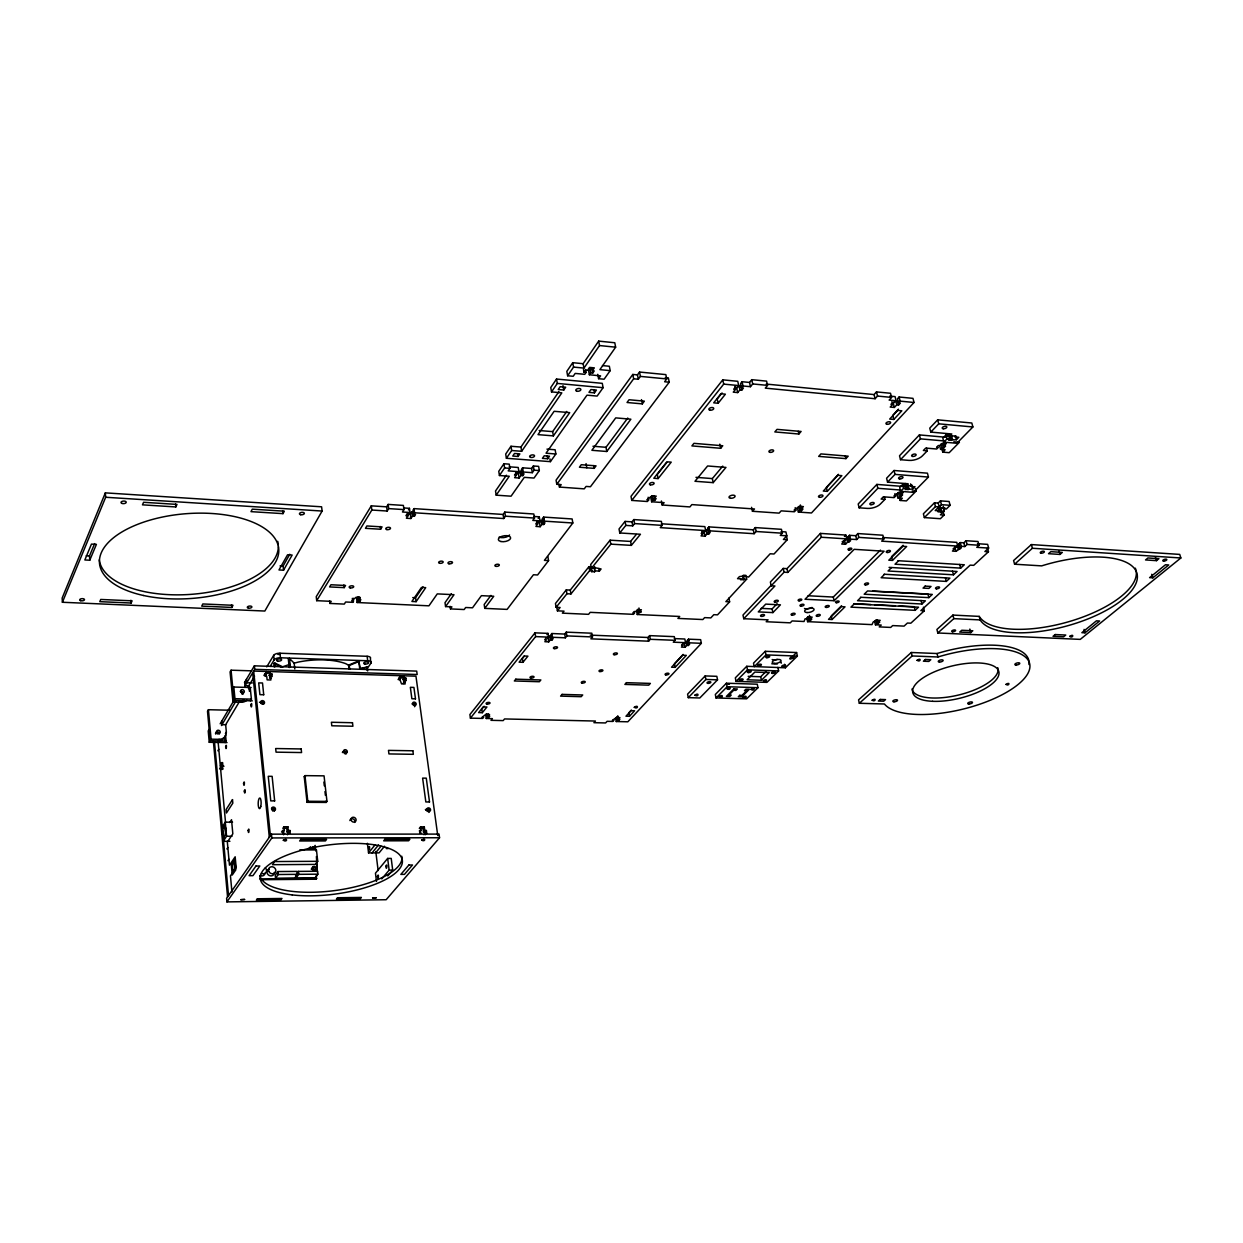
<?xml version="1.0" encoding="UTF-8"?>
<svg xmlns="http://www.w3.org/2000/svg" width="1243" height="1243" viewBox="0 0 1243 1243"><rect width="100%" height="100%" fill="white"/><g stroke="black" fill="none" stroke-linecap="round" stroke-linejoin="round"><path stroke-width="1.5" d="M225.729 832.857L223.569 838.823L222.606 828.304L224.33 825.632L225.822 834.69L226.319 830.355M105.344 492.865L62.15 598.085L62.399 602.265L264.837 611.043L322.108 511.044L321.595 506.802L105.344 492.865L105.671 497.262L62.399 602.265M89.76 560.22L96.41 544.372L91.454 544.108L84.85 559.971L89.76 560.22L89.48 555.963L94.639 543.595M131.105 603.026L132.115 600.835L100.761 599.452L99.782 601.659L131.105 603.026L130.888 600.26M175.822 506.942L177.003 504.409L143.582 502.296L142.463 504.844L175.822 506.942L175.574 504.036M231.835 607.423L233 605.294L202.842 603.958L201.723 606.118L231.835 607.423L231.571 604.719M283 513.639L284.336 511.184L252.282 509.164L250.993 511.65L283 513.639L282.674 510.811M283.544 570.195L292.152 555.046L287.553 554.798L278.976 569.962L283.544 570.195L283.078 566.078L289.774 554.269M229.52 710.219L208.42 709.706L207.503 711.307L210.16 740.735L226.195 741.014M251.676 670.847L231.058 670.195L230.079 671.904L232.985 702.046L241.189 702.264A8.452 7.303 27.4 0 0 246.751 700.197M209.135 729.377L208.218 730.946L209.244 742.289L227.034 742.599M232.845 688.731L233.824 687.037L251.133 687.519M209.244 742.289L211.092 739.165L208.42 709.706M220.166 723.814L232.814 702.388M232.985 702.046L234.958 698.706L233.824 687.037M244.483 682.609L254.364 665.828L416.7 671.111L417.166 674.514L254.722 669.34L244.824 686.074M221.456 725.555L236.061 700.881M225.496 724.995L239.06 702.202M247.761 687.55L254.551 676.161M221.674 721.266L222 724.653L225.651 724.731L226.35 732.08A8.188 7.163 26.5 0 1 219.079 739.321L218.147 740.875A8.173 7.163 26.5 0 0 225.309 735.545M241.189 702.264L242.183 700.586A8.452 7.303 27.4 0 0 244.281 700.384M249.221 689.181L250.216 687.503L251.381 699.125L250.371 700.803M225.403 733.65L226.35 732.08M266.748 666.87L273.678 655.325A5.127 2.222 -6.1 0 1 279.97 653.228L367.12 656.288A5.019 2.16 -7.2 0 1 370.367 658.681L370.942 663.14L367.773 667.786M217.867 750.772L218.784 749.234M266.608 673.799L264.961 673.737L263.936 675.462L265.567 675.508L266.359 671.469L253.696 671.065L270.399 835.747L269.311 837.3L252.686 672.789M266.359 671.469L265.567 675.508M270.197 666.45L274.159 659.878L273.678 655.325M400.852 677.963L399.298 677.917L398.102 679.579L399.656 679.626L400.852 677.963L400.557 675.695L270.026 671.577L269.234 675.617L270.865 675.679L271.906 673.955L270.275 673.908L269.234 675.617M403.773 507.952L409.46 508.325L410.035 512.489L402.452 512.007L403.975 509.599L403.385 505.419L388.127 504.409L386.62 506.833L371.284 505.839L316.235 596.671L316.701 600.68L331.213 601.348L329.908 603.445L344.311 604.098L345.632 602L352.826 602.327L353.385 598.271M271.906 673.955L272.186 676.518L270.539 676.472L269.498 678.181L271.129 678.243M316.701 600.68L371.843 510.034L371.284 505.839M223.989 766.232L220.353 766.185L221.503 762.581L221.642 764.057L222.575 762.534L222.885 765.952L222.093 768.951L220.664 769.588L225.527 822.431M371.843 510.034L387.194 511.028L388.686 508.605L388.127 504.409M344.218 587.628L345.554 585.484L330.933 584.754L329.597 586.929L344.218 587.628L343.891 584.956M380.607 529.238L382.083 526.892L366.903 525.96L365.458 528.322L380.607 529.238L380.249 526.473M408.434 509.941L409.46 508.325M407.518 513.079L407.906 515.845L406.383 518.238L410.92 518.517L412.443 516.14L411.853 511.992L413.81 512.116L414.401 516.265L412.443 516.14M409.025 514.089L410.035 512.489M410.92 518.517L410.33 514.369L411.853 511.992M533.9 516.451L539.291 516.808L539.99 520.864L532.781 520.413L534.49 518.067L533.806 513.996L504.767 512.085L503.104 514.447L413.997 508.62L412.971 510.22L413.562 514.384L415.535 514.509L414.401 516.265M357.114 602.529L358.015 601.13L357.518 597.153L356.617 598.551L357.114 602.529L428.944 605.823L437.272 593.89L454.021 594.698L445.569 606.584L451.924 606.864L450.448 608.915L464.183 609.536L465.659 607.501L472.511 607.811L481.414 595.661L493.766 596.252L484.77 608.371L507.097 609.396L533.449 574.748L537.582 574.981L548.567 560.609L547.883 556.646M358.015 601.13L359.88 601.208L360.858 599.67L358.994 599.577L360.346 597.479L356.042 597.277L351.847 600.851L353.711 600.928M413.562 514.384L414.587 512.784L413.997 508.62M232.55 822.182L225.278 822.167L221.969 827.279L223.258 841.309L229.908 841.293M229.691 822.524L231.524 819.727L232.829 833.82L227.345 842.101L229.473 865.175L235.16 856.784L236.17 867.521L230.452 875.833L231.928 891.93M223.258 841.309L226.583 836.244L225.278 822.167M226.894 848.922L227.842 847.493M227.966 860.684L228.93 859.27M558.884 391.654L520.941 447.06L510.966 446.268L505.699 454.037L506.398 458.279L550.416 461.65L555.87 453.99L555.139 449.764L546.951 449.127M555.87 453.99L546.034 453.213L586.991 395.15L597.137 396.082L603.104 387.692L602.28 383.341L556.522 379.037L550.758 387.536L551.535 391.902L561.836 392.85L521.656 451.302L511.681 450.51L506.398 458.279M551.535 391.902L557.315 383.419L556.522 379.037M509.288 466.809L518.222 467.477L518.921 471.687L508.185 470.879L509.925 468.362L509.242 464.152L503.928 463.748L498.754 471.33L499.437 475.525L509.257 476.24L496.19 495.165L511.075 496.19L524.297 477.343L534.024 478.058L539.338 470.553L538.623 466.374L533.371 465.97L531.6 468.487L532.315 472.682L523.303 472.014L522.122 473.676L524.08 473.832L522.806 475.665L520.848 475.51L519.108 478.011L514.602 477.685L516.327 475.183L515.876 472.387M602.482 365.582L609.35 366.265L610.189 370.647L599.887 369.637L615.642 347.185L614.788 342.757L598.691 341.11L583.138 363.702L572.743 362.676L566.824 371.362L567.631 375.759L573.209 376.287L575.183 373.413L584.754 374.329L586.074 372.418L585.531 369.482M416.11 601.659L425.727 587.644L421.47 587.426L411.899 601.472L416.11 601.659L415.55 597.728L423.024 586.789M499.437 475.525L504.611 467.958L503.928 463.748M567.631 375.759L573.551 367.089L572.743 362.676M518.098 456.461L519.869 453.881L514.509 453.462L512.753 456.057L518.098 456.461L517.632 453.648M563.763 390.038L565.705 387.21L560.142 386.697L558.216 389.525L563.763 390.038L562.97 385.672M506.398 475.214L495.522 491.016L496.19 495.165M573.551 367.089L583.961 368.099L599.53 345.554L598.691 341.11M586.074 372.418L584.008 372.216L585.469 370.103L587.551 370.29L589.555 367.4L594.34 367.866L592.321 370.756L594.232 370.942L592.756 373.055L590.689 372.853L589.353 374.764L600.602 375.852L598.582 378.695L604.098 379.224L610.189 370.647M304.224 776.704L304.97 775.632L324.05 775.85L326.971 801.393L326.21 802.434L307.052 802.325L304.224 776.704L305.498 776.72M591.932 368.674L589.866 368.472L588.545 370.383L589.353 374.764M518.921 471.687L514.524 475.044L516.327 475.183M519.108 478.011L518.409 473.832L520.149 471.33L522.091 471.47L522.806 475.665M531.6 468.487L522.588 467.819L521.423 469.481L522.122 473.676M553.384 435.889L569.714 412.645L554.129 411.293L538.001 434.63L553.384 435.889L552.638 431.632L566.761 411.449M271.471 834.162L226.599 898.301L226.925 901.89L386.153 899.73L439.54 837.751L439.043 834.1L271.471 834.162L271.86 837.937L226.925 901.89M532.315 472.682L534.086 470.165L533.371 465.97M283.963 826.75L282.86 828.304L286.76 828.304L287.863 826.75L283.963 826.75L284.352 830.495L283.249 832.033L281.571 832.033L282.658 830.495L284.352 830.495M414.587 512.784L503.772 518.533L505.435 516.187L504.767 512.085M451.333 593.734L445.01 602.669L445.569 606.584M547.712 458.76L549.515 456.197L544.232 455.793L542.414 458.356L547.712 458.76L547.215 455.948M594.434 392.866L596.422 390.053L590.938 389.556L588.964 392.353L594.434 392.866L593.89 389.96M283.544 834.783L284.631 833.245L282.938 833.245L282.658 830.495M307.052 802.325L307.798 801.269L304.97 775.632M288.252 830.495L289.945 830.495L288.842 832.033L287.149 832.033L288.252 830.495L287.863 826.75M345.927 751.316L345.166 752.388L346.781 752.419M399.36 677.357L400.557 675.695M287.444 834.783L288.547 833.245L290.24 833.245L289.945 830.495M437.754 835.591L415.954 676.176L404.022 675.804L402.825 677.466L403.136 679.735L404.69 679.781L405.886 678.119L404.332 678.072L403.136 679.735M403.354 683.495L405.606 680.372M669.231 382.191L664.617 381.756L666.73 378.929L665.844 374.609L639.539 372.045L637.457 374.889L632.796 374.438L556.072 480.155L556.802 484.304L561.214 484.63L559.428 487.07L584.257 488.856L586.09 486.417L590.441 486.743L669.231 382.191L668.346 377.872L665.269 377.577M556.802 484.304L633.65 378.789L632.796 374.438M277.95 871.545L275.231 875.258L275.526 878.211L294.746 878.04L297.528 874.342L297.217 871.405L277.95 871.545L278.246 874.513L275.526 878.211M633.65 378.789L638.327 379.239L640.394 376.396L639.539 372.045M538.157 518.362L539.291 516.808M536.976 522.293L535.733 524.002L537.597 524.111L537.131 521.407M537.597 524.111L535.904 526.426L540.192 526.706L541.901 524.391L541.202 520.335L543.067 520.46L543.766 524.515L541.901 524.391M538.841 522.417L539.99 520.864M540.192 526.706L539.509 522.65L541.202 520.335M543.766 524.515L545.009 522.821L543.144 522.697L542.461 518.642L543.595 517.088L572.122 518.952L572.837 522.992L544.403 560.36L548.567 560.609M543.144 522.697L544.294 521.143L543.595 517.088M490.923 595.397L484.18 604.502L484.77 608.371M414.727 703.911L413.919 704.999L413.717 703.522M606.786 451.489L630.885 419.202L615.72 417.881L591.87 450.292L606.786 451.489L605.994 447.294L627.762 418.036M308.326 848.425L313.516 848.534L314.65 847.944L314.479 846.328M594.201 468.362L596.065 465.845L581.273 464.711L579.424 467.228L594.201 468.362L593.688 465.581M642.32 403.882L644.371 401.147L629.051 399.749L627.031 402.499L642.32 403.882L641.466 399.609M309.585 849L313.516 848.534M313.174 849L314.65 847.944M296.58 873.86L298.429 871.39L317.54 871.25L317.866 874.171L315.023 877.853L295.958 878.024L295.648 875.088M295.958 878.024L298.74 874.342L298.429 871.39M317.726 861.306L315.349 864.413L272.45 864.693L274.719 861.554L317.726 861.306L316.452 849.901L299.672 849.963M317.431 872.182L316.39 856.536M316.499 874.917L316.281 879.205L261.17 879.718M631.77 500.416L723.706 384.118L738.699 385.563L737.752 381.306L722.773 379.845L630.993 496.361L631.77 500.416L647.417 501.519L648.675 499.935L648.147 497.247M666.823 462.505L657.298 474.5L658.106 478.586L653.834 478.26L666.901 461.806L671.22 462.147L658.106 478.586M722.059 392.943L717.242 399.003L718.159 403.245L713.7 402.841L720.924 393.751L725.399 394.171L718.159 403.245M594.589 571.796L594.636 566.979L594.589 571.796L591.621 571.64L591.668 566.808L588.964 566.653L570.273 590.083L566.28 589.881L555.466 603.476L556.118 607.314L560.096 607.501L557.408 610.841L564.011 611.152L562.395 613.141L588.561 614.337L590.207 612.348L633.448 614.337L634.567 613.032L632.905 612.954L634.148 611.509L635.826 611.587L637.706 609.443L638.405 613.203L637.271 614.508L679.672 616.466L677.932 618.408L702.854 619.542L704.626 617.616L710.825 617.895L713.808 614.679L717.522 614.85L729.625 601.814L728.849 598.069M550.292 639.959L551.97 640.036L551.333 636.276L549.67 636.214L550.292 639.959L548.738 641.87L544.885 641.714L546.423 639.803L544.745 639.741L545.879 638.343L548.598 637.131L547.961 633.371L535.003 632.842L469.885 714.554L470.413 718.143L482.704 718.423L483.62 717.304L482.02 717.273L485.858 714.383L489.54 714.476L488.173 716.154L489.773 716.186L486.262 718.501L492.383 718.64L491.016 720.318L503.182 720.598L504.565 718.936L595.413 721.049L593.936 722.68L605.59 722.944L607.097 721.313L612.908 721.453L613.902 720.365L612.395 720.334L616.404 717.522L619.9 717.615L618.393 719.246L617.755 715.766M556.118 607.314L566.948 593.734L566.28 589.881M636.261 534.474L630.605 541.435L610.095 540.177L590.674 564.524L591.373 568.439L594.822 567.663L601.099 568.968L599.375 571.096L595.335 570.879M661.385 523.785L704.859 526.628L705.682 530.575L660.282 527.638L662.146 525.369L661.369 521.392L633.821 519.574L631.988 521.858L625.058 521.407L619.03 528.974L619.775 532.967L640.425 534.257L631.351 545.382L610.826 544.139L591.373 568.439M470.413 718.143L535.624 636.602L535.003 632.842M566.948 593.734L570.957 593.936L589.664 570.568L588.964 566.653M619.775 532.967L625.819 525.401L625.058 521.407M734.831 386.573L735.452 389.416L733.246 392.166L737.705 392.586L739.927 389.851L738.979 385.594L740.906 385.781L741.853 390.022L739.927 389.851M738.979 385.594L736.773 388.344L737.705 392.586M766.247 384.071L874.078 394.575L876.47 391.902L890.501 393.27L891.573 397.418L877.527 396.051L875.119 398.723L765.284 388.127L767.537 385.377L766.574 381.135L751.751 379.674L749.513 382.44L742.071 381.725L740.595 383.559L741.543 387.832L743.485 388.018L741.853 390.022M653.927 496.314L652.093 496.19L650.85 497.744L651.643 501.784L664.104 502.654L662.193 505L689.912 506.926L691.854 504.596L754.47 508.977L752.45 511.277L751.58 507.315M484.086 706.242L481.802 709.085L482.331 712.69L478.633 712.596L483.201 706.91L486.914 707.003L482.331 712.69M524.344 656.133L522.355 658.604L522.946 662.317L519.123 662.177L524.08 655.993L527.918 656.133L522.946 662.317M741.543 387.832L743.019 385.983L742.071 381.725M384.522 846.234L379.084 852.884L368.549 852.931L374.998 844.929M651.643 501.784L652.886 500.23L652.093 496.19M625.819 525.401L632.749 525.851L634.583 523.583L633.821 519.574M652.886 500.23L654.719 500.37L656.118 498.629L654.284 498.505L656.195 496.128L651.969 495.833L646.842 499.81L648.675 499.935M546.936 634.66L547.961 633.371M372.061 852.916L378.54 844.914M743.019 385.983L750.461 386.697L752.699 383.947L751.751 379.674M549.67 636.214L548.116 638.125L548.738 641.87M590.239 635.111L647.945 637.488L649.607 635.624L674.296 636.649L675.011 640.316L650.307 639.306L648.628 641.186L590.891 638.84L592.507 636.944L591.839 633.215L566.28 632.143L564.71 634.07L551.845 633.526L550.804 634.816L551.426 638.56L553.104 638.638L551.97 640.036M375.588 852.9L380.995 846.234M551.426 638.56L552.467 637.286L551.845 633.526M720.676 448.288L722.758 445.755L693.936 443.347L691.885 445.911L720.676 448.288L719.79 444.155M552.467 637.286L565.347 637.814L566.917 635.903L566.28 632.143M387.769 875.942L392.695 870.1L391.219 858.416L387.661 858.431L375.464 873.176L376.474 881.442M428.214 810.498L429.053 809.488L425.386 809.473M420.6 826.859L419.342 828.366L423.024 828.382L424.298 826.859L420.6 826.859L421.082 830.51L419.823 832.002M713.202 482.641L725.959 467.415L707.609 465.97L694.992 481.274L713.202 482.641L712.348 478.586L722.773 466.109M381.772 878.894L389.137 870.131L387.661 858.431M424.78 830.51L426.38 830.51L423.521 832.002L424.78 830.51L424.298 826.859M423.879 834.675L426.737 833.183L426.38 830.51M702.45 531.072L702.994 533.682L701.083 535.904L705.092 536.168L707.003 533.946L706.195 530.015L707.935 530.124L709.333 528.493L707.609 528.384L708.743 534.055L707.003 533.946M705.092 536.168L704.284 532.237L706.195 530.015M707.609 528.384L708.883 526.892L753.305 529.813L755.293 527.591L781.443 529.316L782.313 533.2L780.293 535.391L786.788 535.811L785.918 531.942L781.055 531.631M638.405 613.203L641.326 611.836L639.663 611.758L641.372 609.785L637.519 609.598M708.883 526.892L709.706 530.839L708.417 532.315L710.157 532.424L708.743 534.055M798.876 434.025L801.098 431.461L777.03 429.363L774.84 431.927L798.876 434.025L798.239 431.274M709.706 530.839L754.159 533.713L756.148 531.507L782.313 533.2M891.573 397.418L889.149 400.075L897.524 400.883L898.58 405L896.778 404.83L894.37 407.455L890.206 407.067L892.614 404.426L891.899 401.675M675.011 640.316L673.302 642.18L685.546 642.678L684.831 639.011L674.343 638.591M798.363 512.054L799.746 510.547L801.455 510.671L800.554 506.74L798.845 506.616L797.462 508.138L798.363 512.054L811.493 512.971L914.04 402.483L912.968 398.35L899.093 396.999L897.493 398.77L898.549 402.903L900.367 403.074L898.58 405M795.194 507.641L795.784 510.267L794.401 511.774L781.163 510.857L779.112 513.126L752.45 511.277M845.939 458.62L848.192 456.181L820.908 453.913L818.686 456.383L845.939 458.62L845.287 455.948M800.368 504.953L801.269 508.884L803.366 506.6L799.404 506.321L794.075 510.143L795.784 510.267M898.549 402.903L900.165 401.132L914.04 402.483M801.455 510.671L802.994 508.993L801.269 508.884M838.45 474.298L826.362 487.411L827.294 491.373L823.317 491.063L837.813 475.339L841.822 475.665L827.294 491.373M898.471 409.165L892.769 415.348L893.826 419.45L889.693 419.062L897.664 410.423L901.812 410.811L893.826 419.45M687.659 641.823L686.089 641.761L684.38 643.61L685.095 647.246L681.444 647.106L683.153 645.257L681.568 645.195L682.811 643.843L685.546 642.678M685.095 647.246L686.804 645.412L688.389 645.474L687.332 640.409L688.482 639.166L700.632 639.663L701.363 643.315L627.839 721.795L616.264 721.53L615.642 718.05M786.431 535.826L787.301 539.695L774.016 554.005L770.163 553.772L748.566 577.109L744.06 575.929L739.43 576.612L737.55 578.663L741.356 578.865L740.533 579.751L746.67 579.16L745.862 575.369L743.33 575.229L744.137 579.02M746.67 579.16L725.881 601.628L729.625 601.814M786.788 535.811L783.432 539.446L787.301 539.695M616.264 721.53L619.9 719.277L618.393 719.246M701.363 643.315L689.197 642.817L688.063 644.06L689.647 644.123L688.389 645.474M631.382 710.048L628.818 712.798L629.455 716.279L625.975 716.201L631.087 710.701L634.583 710.794L629.455 716.279M683.137 654.408L674.452 663.746L675.151 667.336L671.562 667.211L682.702 655.232L686.322 655.372L675.151 667.336M771.188 585.795L784.069 572.215L787.829 572.417L821.312 537.24L846.716 538.887L842.164 541.793L843.795 541.901L841.729 544.03L845.504 544.279L847.586 542.134L845.815 535.065L820.427 533.402L786.99 568.641L783.23 568.424L770.365 582.035L771.188 585.795L774.917 585.981L743.765 618.719L742.988 615.036L771.499 584.971M945.364 437.225L919.385 434.91L899.512 455.777L900.507 459.692L908.928 460.392A10.037 4.677 -14.9 0 0 922.29 455.963L927.294 450.805L926.61 448.195M948.58 435.174L947.554 436.231L955.929 435.873L954.888 436.93L958.788 437.287L956.395 439.727L948.611 440.177L949.636 439.121L948.58 435.174L945.985 434.941L942.831 438.189L943.872 442.135L956.846 443.285L972.896 426.971L971.808 423.008L937.673 419.839L929.748 428.136L930.805 432.098L951.796 433.993L949.419 436.448L948.704 433.807M905.479 486.634L876.874 484.413L858.198 503.974L859.131 507.812L867.365 508.403A9.711 4.397 -14 0 0 880.246 504.176L884.954 499.344L884.317 496.78M900.507 459.692L920.426 438.857L944.556 440.985M910.575 483.884L911.228 486.464L915.05 486.759L912.797 489.043L905.215 489.524L906.178 488.53L905.199 484.661L902.651 484.459L899.683 487.505L900.662 491.373L913.372 492.337L928.443 477.063L927.433 473.179L894.028 470.491L886.585 478.244L887.549 482.144L908.12 483.745L905.867 486.044L905.215 483.465M930.805 432.098L938.745 423.816L972.896 426.971M859.131 507.812L877.838 488.297L900.74 490.037M887.549 482.144L895.007 474.391L928.443 477.063M705.169 675.928L687.597 694.138L688.28 697.649L699.809 697.976L717.537 679.843L716.823 676.316L705.169 675.928L705.884 679.47L688.28 697.649M761.151 608.371L772.105 608.915L777.108 603.741M844.417 536.494L845.815 535.065M772.913 612.597L780.418 604.844L765.735 604.114L758.292 611.898L772.913 612.597L772.105 608.915M847.586 542.134L850.632 540.658L848.985 540.565L848.068 536.743L849.466 535.298L855.759 535.717L857.856 533.558L882.887 535.22L883.82 539.027L881.691 541.156L957.731 546.097L956.753 542.352L882.654 537.489M845.504 544.279L844.587 540.456L849.715 536.852L848.068 536.743M943.872 442.135L947.042 438.888L949.636 439.121M848.985 540.565L850.383 539.136L856.676 539.54L858.789 537.38L883.82 539.027M905.199 484.661L904.236 485.656L907.033 485.873L908.011 489.742M897.897 497.899L901.004 496.532L900.041 492.694L898.394 492.57L896.933 494.061L897.897 497.899L902.309 498.225L900.118 500.463L899.466 497.915M939.553 445.445L940.594 449.344L942.147 447.76L943.825 447.9L945.55 446.144L943.872 445.988L943.173 443.378M943.872 445.988L946.218 443.596L942.334 443.254L939.988 445.662L938.31 445.507L936.6 447.278L938.279 447.418L936.725 449.018L925.709 448.07L923.394 450.463L927.294 450.805M894.929 493.564L895.566 496.128L894.105 497.62L883.322 496.812L881.147 499.064L884.954 499.344M900.662 491.373L903.63 488.328L906.178 488.53M900.336 492.197L900.973 494.761L903.195 492.508L899.388 492.212L893.919 496.004L895.566 496.128M942.07 449.531L942.769 452.126L945.1 449.748L940.594 449.344M901.004 496.532L902.62 494.885L900.973 494.761M911.228 486.464L912.207 485.469L905.867 486.044M915.345 488.654L915.998 491.218L906.396 500.929L900.118 500.463M726.44 683.215L715.315 694.48L716.015 697.96L746.639 698.846L757.997 687.69L757.267 684.209L726.44 683.215L727.155 686.726L716.015 697.96M797.385 656.086L766.03 654.875L754.252 666.683L753.507 663.14L765.268 651.301L796.592 652.528L797.385 656.086L785.374 667.802L746.763 666.295L735.312 677.855L736.042 681.382L766.931 682.376L778.631 670.925L777.869 667.413M736.042 681.382L747.509 669.837L778.631 670.925M807.593 621.655L810.405 620.475L809.581 616.839L808.043 616.761L806.785 618.02L807.593 621.655L871.996 624.623L873.239 621.966L876.703 620.164L880.184 620.335L878.211 622.199L879.702 622.261L875.445 624.794L874.59 621.205M809.426 615.378L810.25 619.014L812.145 617.118L808.571 616.948L806.676 618.843L805.122 618.781L804.035 621.5L792.102 620.941L790.237 622.836L766.216 621.733L768.065 619.837L743.765 618.719M808.09 595.754L833.276 597.06L880.448 550.121M810.405 620.475L811.788 619.092L810.25 619.014M834.131 600.726L884.068 551.208L854.205 549.328L805.044 599.25L834.131 600.726L833.276 597.06M943.219 506.274L943.888 508.807L946.358 508.993L950.118 505.311L949.108 501.504L940.438 500.867L938.201 503.073L934.472 502.809L923.378 513.794L924.357 517.585L940.361 518.719L944.074 515.099L943.08 511.308M748.177 676.332L760.7 676.751L765.89 671.624M924.357 517.585L935.466 506.616L939.195 506.895L941.448 504.674L950.118 505.311M761.431 680.263L769.231 672.572L754.858 672.075L747.121 679.781L761.431 680.263L760.7 676.751M841.573 605.729L831.241 615.891L832.064 619.511L828.537 619.34L841.464 606.662L845.022 606.833L832.064 619.511M903.117 545.289L891.526 556.662L892.458 560.407L888.807 560.189L902.962 546.283L906.644 546.532L892.458 560.407M938.263 508.278L938.931 510.811L937.952 511.759L940.671 511.961L944.121 511.184L943.126 507.393M789.942 659.054L796.592 652.528M943.888 508.807L944.866 507.859L937.455 508.34L935.218 510.547L938.931 510.811M944.121 511.184L940.392 514.835L944.074 515.099M860.871 597.463L857.546 600.711L921.949 604.005L925.382 600.835L860.467 597.246M884.596 574.359L881.147 577.715L946.343 581.413L949.901 578.119L884.084 574.219M891.526 567.6L888.046 570.988L953.474 574.81L957.063 571.469L889.056 567.383M898.534 560.779L895.022 564.198L960.668 568.129L964.304 564.773L897.959 560.702M956.038 551.317L961.305 547.806L959.736 547.697L958.757 543.968L960.311 544.077L955.059 547.588L956.038 551.317L952.449 551.084L954.64 549.002L953.086 548.909L954.702 547.386L957.731 546.097M958.757 543.968L960.233 542.585L963.822 542.818L966.044 540.721L977.992 541.513L979.002 545.242L976.765 547.324L988.651 548.085L987.641 544.372L977.464 543.704M959.736 547.697L961.212 546.314L964.817 546.547L967.038 544.465L979.002 545.242M915.143 610.329L918.53 607.174L854.236 603.927L850.942 607.128L915.143 610.329L914.242 606.724L899.14 605.962M928.832 597.634L932.297 594.418L867.552 590.953L864.196 594.216L928.832 597.634L927.915 594.014L872.819 591.062M988.651 548.085L984.907 551.535L988.465 551.768L987.455 548.054M923.425 607.19L924.326 610.779L910.824 623.194L907.406 623.038L904.081 626.115L892.676 625.586L890.703 627.42L879.236 626.907L881.209 625.058L875.445 624.794M988.465 551.768L973.704 565.347L970.177 565.13L920.877 610.608L924.326 610.779M1028.94 664.523A75.839 28.527 -13.7 0 0 937.082 653.523L911.29 652.497L858.556 699.887L859.333 703.274L884.441 703.989A75.901 28.449 -13.7 0 0 974.838 705.822A75.901 28.449 -13.7 0 0 1027.635 659.427A75.901 28.449 -13.7 0 0 937.952 656.988L912.144 655.962L859.333 703.274M1135.294 568.144A81.976 32.458 -15.2 0 1 1072.134 620.692A81.976 32.458 -15.2 0 1 979.22 616.388L952.915 615.083L936.927 629.455L937.812 632.982L1080.26 639.384L1180.85 557.983L1179.731 554.409L1031.379 544.574L1013.589 560.562L1014.599 564.213L1041.665 565.876A82.038 32.365 -15.2 0 1 1135.636 570.273A82.038 32.365 -15.2 0 1 1075.009 623.551A82.038 32.365 -15.2 0 1 980.152 619.915L953.832 618.641L937.812 632.982M1014.599 564.213L1032.405 548.256L1180.85 557.983M970.752 632.578L972.803 630.776L961.771 630.263L959.72 632.066L970.752 632.578L969.835 629.067M1060.015 554.44L1062.33 552.405L1050.832 551.659L1048.533 553.694L1060.015 554.44L1058.974 550.773M1156.503 560.655L1158.911 558.682L1147.926 557.967L1145.533 559.94L1156.503 560.655L1155.4 557.066M1085.015 632.827L1099.604 621.003L1096.435 620.847L1081.876 632.687L1085.015 632.827L1084.036 629.393M1152.836 577.84L1168.715 564.959L1165.468 564.757L1149.604 577.638L1152.836 577.84L1151.764 574.297M274.299 667.009L273.926 663.498L274.952 663.078L282.581 666.807L289.774 664.321M289.246 667.569L288.283 658.759L289.479 658.448L294.171 663.172L298.553 662.022A48.632 20.525 -6.6 0 1 345.585 663.607L348.537 665.114L358.761 660.95L360.423 668.967L367.198 667.103L367.679 670.909M359.476 661.307L349.252 665.471L349.718 669.293M360.097 668.377L367.198 667.103M728.072 684.271L729.455 684.225M278.246 874.513L297.528 874.342M298.74 874.342L317.866 874.171M259.834 878.941L316.887 878.428M389.137 870.131L392.695 870.1M309.818 847.555L310.626 846.747M386.231 848.565L388.236 848.565M271.86 837.937L439.54 837.751M421.082 830.51L419.481 830.51L419.839 833.183L421.439 833.183M226.583 836.244L232.037 836.244M222.606 828.304L226.195 828.304M307.798 801.269L326.971 801.393M344.327 753.569L345.942 753.6M211.092 739.165L219.079 739.321M259.476 702.248L263.298 702.357M234.958 698.706L251.49 699.141M252.313 700.85L233.964 700.384L231.058 670.195M405.016 682.283L403.462 682.236L404.659 680.574L406.212 680.62L405.886 678.119M252.298 682.951L246.767 682.78L246.425 679.299M727.155 686.726L757.997 687.69M705.884 679.47L717.537 679.843M274.159 659.878A5.127 2.206 -6.2 0 1 280.452 657.78L367.695 660.763A5.019 2.144 -7.2 0 1 370.942 663.14M771.794 663.809L777.295 664.011M535.624 636.602L548.598 637.131M687.332 640.409L688.917 640.471M566.917 635.903L592.507 636.944M412.754 597.588L415.55 597.728M853.863 603.678L870.846 604.533M874.621 604.719L895.364 605.776M86.202 555.776L89.48 555.963M280.048 565.922L283.078 566.078M590.922 567.74L593.89 567.896M589.664 570.568L592.367 570.708M702.994 533.682L701.254 533.573L702.652 531.942L704.393 532.051M407.906 515.845L405.933 515.721L407.051 513.965L410.33 514.369M105.671 497.262L322.108 511.044M634.583 523.583L662.146 525.369M388.686 508.605L403.975 509.599M505.435 516.187L534.49 518.067M542.461 518.642L544.325 518.766M544.294 521.143L572.837 522.992M701.611 532.066L704.284 532.237M536.65 522.464L539.509 522.65M515.41 473.614L518.409 473.832M504.611 467.958L509.925 468.362M534.086 470.165L539.338 470.553M912.191 490.923L915.998 491.218M695.971 477.343L712.348 478.586M592.958 446.237L605.994 447.294M539.198 430.513L552.638 431.632M942.769 452.126L949.186 452.685L959.394 442.306L953.832 441.809M557.315 383.419L603.104 387.692M735.452 389.416L733.665 389.245L735.281 387.226L737.223 387.412M892.614 404.426L890.936 404.27L896.125 400.743L895.069 396.61L889.833 396.097M752.699 383.947L767.537 385.377M640.394 376.396L666.73 378.929M599.53 345.554L615.642 347.185M273.926 663.498L281.571 667.227M1031.379 544.574L1032.405 548.256M955.696 437.101L956.395 439.727M952.511 439.369L951.454 435.438L950.413 436.495L951.47 440.426M945.985 434.941L947.042 438.888M937.673 419.839L938.745 423.816M943.825 447.9L942.784 443.984L941.122 443.844L942.147 447.76M966.044 540.721L967.038 544.465M963.822 542.818L964.817 546.547M960.233 542.585L961.212 546.314M979.22 616.388L980.152 619.915M958.695 545.599L959.674 549.328M957.265 545.506L958.244 549.235M959.705 564.446L960.668 568.129M940.438 500.867L941.448 504.674M940.656 507.206L941.65 511.013M938.201 503.073L939.195 506.895M939.692 508.154L940.671 511.961M919.385 434.91L920.426 438.857M952.511 571.143L953.474 574.81M934.472 502.809L935.466 506.616M899.093 396.999L900.165 401.132M945.395 577.746L946.343 581.413M952.915 615.083L953.832 618.641M896.778 404.83L895.721 400.697L893.313 403.338L894.37 407.455M911.818 485.174L912.797 489.043M907.996 484.879L908.99 488.748M902.651 484.459L903.63 488.328M876.47 391.902L877.527 396.051M894.028 470.491L895.007 474.391M874.078 394.575L875.119 398.723M898.394 492.57L899.357 496.408M937.082 653.523L937.952 656.988M921.047 600.4L921.949 604.005M876.874 484.413L877.838 488.297M911.29 652.497L912.144 655.962M857.856 533.558L858.789 537.38M878.257 623.629L877.403 620.039L875.895 619.962L876.766 623.551M855.759 535.717L856.676 539.54M849.466 535.298L850.383 539.136M848.177 538.421L849.093 542.243M820.427 533.402L821.312 537.24M798.845 506.616L799.746 510.547M808.043 616.761L808.851 620.397M749.513 382.44L750.461 386.697M786.99 568.641L787.829 572.417M783.23 568.424L784.069 572.215M755.293 527.591L756.148 531.507M722.773 379.845L723.706 384.118M784.613 664.275L785.374 667.802M753.305 529.813L754.159 533.713M765.268 651.301L766.03 654.875M742.522 576.115L743.314 579.906M746.763 666.295L747.509 669.837M637.457 374.889L638.327 379.239M661.4 500.976L662.193 505M688.482 639.166L689.197 642.817M686.089 641.761L686.804 645.412M653.756 495.802L654.719 500.37M631.988 521.858L632.749 525.851M649.607 635.624L650.307 639.306M630.605 541.435L631.351 545.382M647.945 637.488L648.628 641.186M597.759 374.329L598.582 378.695M638.949 607.998L639.663 611.758M591.777 367.835L592.756 373.055M636.571 610.748L637.271 614.508M589.866 368.472L590.689 372.853M583.138 363.702L583.961 368.099M583.464 369.28L584.008 372.216M610.095 540.177L610.826 544.139M586.059 463.623L586.82 467.788M598.908 568.502L599.375 571.096M618.781 720.474L618.159 716.993L616.652 716.962L617.274 720.443M591.155 569.03L591.621 571.64M558.93 484.319L559.428 487.07M549.919 458.853L550.416 461.65M570.273 590.083L570.957 593.936M564.71 634.07L565.347 637.814M556.755 607.019L557.408 610.841M520.941 447.06L521.656 451.302M522.588 467.819L523.303 472.014M520.149 471.33L520.848 475.51M510.966 446.268L511.681 450.51M503.104 514.447L503.772 518.533M488.219 713.855L488.763 717.429M487.178 717.382L486.634 713.808L485.718 714.927L486.262 718.501M450.075 606.32L450.448 608.915M386.62 506.833L387.194 511.028M427.002 810.094A1.942 1.694 39.4 0 0 430.187 810.918A1.942 1.694 39.4 0 0 428.944 807.903A1.942 1.694 39.4 0 0 427.002 810.094L427.266 811.493M404.022 675.804L404.332 678.072M404.69 679.781L405.125 683.992L401.52 683.883L399.298 677.917M425.122 832.002L425.479 834.675M423.024 828.382L423.521 832.002M367.12 656.288L367.695 660.763M359.367 597.246L359.88 601.208M358.668 596.935L358.994 599.577M366.778 666.636L367.26 670.443M352.328 598.349L352.826 602.327M358.761 660.95L359.709 668.594M375.774 851.455L378.136 870.551M348.537 665.114L349.003 668.92M367.369 843.298L368.549 852.931M329.597 600.789L329.908 603.445M323.879 782.049L324.314 785.856M324.967 791.573L325.402 795.38M326.054 801.098L326.21 802.434M315.163 845.395L315.784 850.973M294.171 663.172L294.809 668.967M316.406 862.906L317.027 868.469M314.122 846.794L314.308 848.41M313.329 846.732L313.407 847.54L312.428 846.732M308.171 800.989L308.326 802.325M289.479 658.448L290.442 667.258M279.97 653.228L280.452 657.78M274.952 663.078L275.325 666.59M286.76 828.304L287.149 832.033M270.026 671.577L270.275 673.908M270.539 676.472L270.912 679.983L267.121 679.874L266.748 676.363L265.225 676.316L264.961 673.737M272.714 810.856L273.336 808.09L273.507 809.706L274.221 808.649L271.627 808.634A2.02 1.802 31 0 1 274.392 810.98M254.364 665.828L254.722 669.34M249.439 691.357L248.864 685.701L245.104 685.592L244.762 682.127M225.573 735.359L226.102 741.014L225.154 742.568L224.626 736.913M218.1 741.76L220.353 766.185M214.48 741.791L223.087 835.98M223.429 839.817L228.526 895.55M213.392 741.403L227.562 896.933M781.319 663.14A1.973 0.792 -12.1 0 1 781.226 662.348M777.232 659.396A4.506 1.818 -12.1 0 1 772.183 659.536M811.974 607.439A4.848 2.035 -12.7 0 1 804.485 608.495M277.966 654.471A2.564 1.103 -6.1 0 1 279.893 654.424M278.339 546.796A89.838 42.573 -4.5 0 1 191.002 594.356A89.838 42.573 -4.5 0 1 99.285 559.847M277.702 541.295A89.838 42.573 -4.5 0 1 278.292 544.962M401.769 856.209A71.566 24.876 -7.3 0 1 335.657 890.454A71.566 24.876 -7.3 0 1 259.973 875.585M997.741 667.693A44.22 16.641 -13.7 0 1 959.503 694.79A44.22 16.641 -13.7 0 1 911.942 689.042M509.583 534.987A6.199 2.937 -9 0 1 499.111 537.1M240.35 691.481A1.958 1.678 27.4 0 1 242.898 694.293M241.655 693.501A1.942 1.678 27.4 0 1 242.23 694.293M215.738 733.898A1.88 1.647 26.5 0 1 215.629 733.463M215.645 733.028A1.88 1.647 26.5 0 1 217.789 731.863A1.88 1.647 26.5 0 1 219.281 733.976M215.49 733.572A1.88 1.647 26.4 0 1 217.727 733.883M312.024 869.401A1.88 1.694 35.4 0 1 313.687 867.179A1.88 1.694 35.4 0 1 315.442 869.665A1.88 1.694 35.4 0 1 312.583 870.193M311.247 869.09A1.88 1.694 35.4 0 1 314.463 870.768M222 769.541A1.864 1.647 27.1 0 1 220.586 767.242A1.864 1.647 27.1 0 1 223.103 766.449M219.591 768.951A1.864 1.647 27.1 0 1 223.118 768.997M412.054 703.958A1.911 1.616 35.8 0 1 414.587 706.723M425.743 810.25A1.942 1.694 39.4 0 1 428.369 809.737A1.942 1.694 39.4 0 1 428.913 812.44M260.455 702.513A1.973 1.709 28.6 0 1 263.469 704.128M342.415 752.574A1.958 1.694 33.8 0 1 344.793 751.44A1.958 1.694 33.8 0 1 345.989 753.988M349.873 820.566A2.641 2.331 36.1 0 1 353.09 818.951A2.641 2.331 36.1 0 1 354.721 822.446M274.33 872.322A3.776 3.434 32.6 0 1 271.331 875.88A3.776 3.434 32.6 0 1 267.121 872.99A3.776 3.434 32.6 0 1 269.374 868.95M265.334 867.8A3.791 3.449 31.9 0 1 261.45 873.409M265.132 873.316A3.791 3.434 31.9 0 1 259.942 875.507M368.658 847.835C369.497 854.065 370.305 842.785 368.658 847.835M377.452 876.408C378.307 882.701 379.131 871.39 377.452 876.408M385.858 866.324C386.682 872.617 387.645 861.337 385.858 866.324M243.55 783.401C244.265 789.756 245.026 778.056 243.55 783.401M244.296 791.092C245.011 797.462 245.772 785.747 244.296 791.092M248.118 830.51C248.833 837.005 249.625 825.197 248.118 830.51M250.884 705.061C251.63 711.322 252.345 699.514 250.884 705.061M225.62 746.732C226.304 752.823 227.003 741.465 225.62 746.732M634.287 707.329C638.141 709.846 638.824 703.958 634.287 707.329M694.899 695.179C698.628 697.727 699.498 691.792 694.899 695.179M719.231 696.562C722.898 699.079 723.846 693.19 719.231 696.562M727.031 688.7C730.713 691.263 731.692 685.297 727.031 688.7M743.096 697.245C746.701 699.762 747.711 693.905 743.096 697.245M751.005 689.445C754.625 691.978 755.666 686.058 751.005 689.445M763.373 680.729C766.993 683.308 768.081 677.311 763.373 680.729M872.166 700.244C875.445 702.637 876.797 697.012 872.166 700.244M917.085 660.313C920.364 662.892 921.949 656.879 917.085 660.313M240.816 899.683L244.591 899.45L240.816 899.683M283.311 840.237C286.745 843.003 288.578 837.331 283.311 840.237M1006.007 684.396C1009.005 686.773 1010.792 681.164 1006.007 684.396M1069.726 636.385C1072.678 638.995 1074.807 632.92 1069.726 636.385M372.605 897.943L376.225 897.726L372.605 897.943M421.626 840.019C424.64 842.676 426.862 837.207 421.626 840.019M232.488 799.622L226.133 809.519L226.459 813L232.829 803.133L232.488 799.622M234.787 859.162L231.245 864.367L232.239 875.025L235.797 869.882L234.787 859.162M255.965 866.029L249.128 875.693L252.935 875.662L259.803 865.998L255.965 866.029M257.394 898.782L256.4 900.15L280.934 899.823L281.959 898.471L257.394 898.782M300.775 839.445L299.656 840.967L325.417 840.921L326.567 839.398L300.775 839.445M337.552 897.741L336.465 899.077L360.237 898.767L361.356 897.43L337.552 897.741M384.926 839.32L383.699 840.827L408.621 840.781L409.864 839.274L384.926 839.32M515.814 679.175L514.353 680.962L539.369 681.739L540.845 679.968L515.814 679.175M408.885 865.019L400.852 874.404L404.441 874.373L412.49 864.988L408.885 865.019M562.085 694.386L560.609 696.111L581.196 696.701L582.703 694.977L562.085 694.386M626.456 682.671L624.887 684.411L648.753 685.157L650.369 683.417L626.456 682.671M733.898 688.855L726.394 696.375L729.812 696.468L731.21 695.07L728.926 695.008L733.634 690.3L735.918 690.378L737.332 688.964L733.898 688.855M739.725 695.334L738.326 696.717L741.729 696.826L749.296 689.337L745.893 689.228L744.464 690.642L746.748 690.704L741.993 695.396L739.725 695.334M925.149 586.121L923.052 588.094L928.909 588.405L931.007 586.447L925.149 586.121M880.199 699.436L878.366 701.052L883.695 701.207L885.513 699.591L880.199 699.436M925.351 659.489L923.409 661.214L928.847 661.431L930.789 659.707L925.351 659.489M1055.167 634.551L1053.039 636.307L1063.62 636.789L1065.748 635.033L1055.167 634.551M274.656 800.896L270.756 800.88L268.255 776.3L272.124 776.347L274.656 800.896M429.503 801.968L425.836 801.953L422.62 778.118L426.271 778.149L429.503 801.968M301.179 748.954L275.666 748.535L276.055 752.155L301.567 752.559L301.179 748.954M412.878 750.788L388.484 750.384L388.935 753.926L413.344 754.315L412.878 750.788M352.484 722.727L331.399 722.261L331.803 725.788L352.919 726.238L352.484 722.727M263.718 694.759L259.911 694.651L258.699 682.889L262.506 682.997L263.718 694.759M415.473 698.846L411.884 698.752L410.345 687.317L413.919 687.426L415.473 698.846M530.637 457.393A2.47 1.243 -9.5 0 0 534.537 456.041A2.47 1.243 -9.5 0 0 531.118 455.156A2.47 1.243 -9.5 0 0 530.637 457.393M576.752 391.188A2.595 1.367 -10.5 0 0 580.854 389.727A2.595 1.367 -10.5 0 0 577.342 388.733A2.595 1.367 -10.5 0 0 576.752 391.188M943.328 428.757A2.377 1.119 -15.5 0 0 946.84 427.048A2.377 1.119 -15.5 0 0 943.421 426.737A2.377 1.119 -15.5 0 0 943.328 428.757M912.735 456.445A2.315 1.088 -14.9 0 0 916.138 454.798A2.315 1.088 -14.9 0 0 912.766 454.503A2.315 1.088 -14.9 0 0 912.735 456.445M748.379 672.572A1.973 0.792 -11.7 0 0 751.192 671.313A1.973 0.792 -11.7 0 0 748.177 671.204A1.973 0.792 -11.7 0 0 748.379 672.572M772.54 673.411A1.973 0.777 -12 0 0 775.352 672.152A1.973 0.777 -12 0 0 772.385 672.059A1.973 0.777 -12 0 0 772.54 673.411M740.346 680.636A1.958 0.777 -11.6 0 0 743.128 679.393A1.958 0.777 -11.6 0 0 740.129 679.284A1.958 0.777 -11.6 0 0 740.346 680.636M791.201 658.604A1.989 0.792 -12.2 0 0 794.059 657.345A1.989 0.792 -12.2 0 0 791.061 657.221A1.989 0.792 -12.2 0 0 791.201 658.604M782.826 666.807A1.973 0.792 -12.1 0 0 785.654 665.549A1.973 0.792 -12.1 0 0 782.67 665.44A1.973 0.792 -12.1 0 0 782.826 666.807M774.622 663.42A4.506 1.818 -12 0 0 781.07 660.546A4.506 1.818 -12 0 0 774.265 660.297A4.506 1.818 -12 0 0 774.622 663.42M766.853 657.687A2.004 0.808 -12 0 0 769.712 656.413A2.004 0.808 -12 0 0 766.682 656.288A2.004 0.808 -12 0 0 766.853 657.687M758.603 665.937A1.989 0.792 -11.8 0 0 761.431 664.679A1.989 0.792 -11.8 0 0 758.416 664.57A1.989 0.792 -11.8 0 0 758.603 665.937M708.09 683.386A1.973 0.792 -11.2 0 0 710.856 682.143A1.973 0.792 -11.2 0 0 707.826 682.05A1.973 0.792 -11.2 0 0 708.09 683.386M807.095 612.55A4.848 2.035 -12.6 0 0 814.087 609.381A4.848 2.035 -12.6 0 0 806.831 609.008A4.848 2.035 -12.6 0 0 807.095 612.55M865.501 584.925A2.113 0.901 -13.4 0 0 868.593 583.526A2.113 0.901 -13.4 0 0 865.47 583.355A2.113 0.901 -13.4 0 0 865.501 584.925M936.492 588.825A2.098 0.87 -14.1 0 0 939.584 587.442A2.098 0.87 -14.1 0 0 936.554 587.271A2.098 0.87 -14.1 0 0 936.492 588.825M887.253 552.514A2.175 0.948 -13.9 0 0 890.439 551.053A2.175 0.948 -13.9 0 0 887.253 550.851A2.175 0.948 -13.9 0 0 887.253 552.514M836.461 602.715A1.88 0.792 -13 0 0 839.18 601.488A1.88 0.792 -13 0 0 836.384 601.348A1.88 0.792 -13 0 0 836.461 602.715M848.953 550.012A1.973 0.87 -13.4 0 0 851.828 548.676A1.973 0.87 -13.4 0 0 848.907 548.489A1.973 0.87 -13.4 0 0 848.953 550.012M799.078 600.835A1.896 0.808 -12.6 0 0 801.813 599.577A1.896 0.808 -12.6 0 0 798.969 599.437A1.896 0.808 -12.6 0 0 799.078 600.835M792.148 615.145A2.082 0.87 -12.4 0 0 795.132 613.778A2.082 0.87 -12.4 0 0 792.009 613.638A2.082 0.87 -12.4 0 0 792.148 615.145M801.02 606.164A2.098 0.886 -12.6 0 0 804.019 604.797A2.098 0.886 -12.6 0 0 800.88 604.642A2.098 0.886 -12.6 0 0 801.02 606.164M775.29 602.202A2.113 0.901 -12.3 0 0 778.304 600.804A2.113 0.901 -12.3 0 0 775.119 600.649A2.113 0.901 -12.3 0 0 775.29 602.202M761.586 616.404A2.082 0.886 -12.1 0 0 764.554 615.036A2.082 0.886 -12.1 0 0 761.4 614.897A2.082 0.886 -12.1 0 0 761.586 616.404M826.253 607.423A2.082 0.87 -12.9 0 0 829.267 606.056A2.082 0.87 -12.9 0 0 826.16 605.9A2.082 0.87 -12.9 0 0 826.253 607.423M817.257 616.342A2.066 0.855 -12.7 0 0 820.256 614.99A2.066 0.855 -12.7 0 0 817.164 614.834A2.066 0.855 -12.7 0 0 817.257 616.342M364.836 664.026A2.517 1.072 -7.2 0 0 368.674 662.768A2.517 1.072 -7.2 0 0 365.038 662.146A2.517 1.072 -7.2 0 0 364.836 664.026M277.779 661.105A2.564 1.103 -6.2 0 0 281.633 659.831A2.564 1.103 -6.2 0 0 277.826 659.178A2.564 1.103 -6.2 0 0 277.779 661.105M143.489 595.49A89.916 42.464 -4.5 0 0 278.805 550.96A89.916 42.464 -4.5 0 0 145.043 521.672A89.916 42.464 -4.5 0 0 143.489 595.49M300.62 514.711A2.47 1.212 -6 0 0 304.364 513.39A2.47 1.212 -6 0 0 300.713 512.598A2.47 1.212 -6 0 0 300.62 514.711M121.876 503.384A2.595 1.274 -3.3 0 0 126.165 502.514A2.595 1.274 -3.3 0 0 122.824 501.162A2.595 1.274 -3.3 0 0 121.876 503.384M80.484 600.649A2.424 1.103 -3.3 0 0 84.462 599.856A2.424 1.103 -3.3 0 0 81.308 598.738A2.424 1.103 -3.3 0 0 80.484 600.649M248.445 608.122A2.315 1.057 -5.6 0 0 251.894 606.941A2.315 1.057 -5.6 0 0 248.429 606.289A2.315 1.057 -5.6 0 0 248.445 608.122M292.167 894.898A71.628 24.782 -7.4 0 0 402.281 863.046A71.628 24.782 -7.4 0 0 299.454 850.911A71.628 24.782 -7.4 0 0 292.167 894.898M899.652 478.943A2.3 1.057 -14.5 0 0 903.024 477.343A2.3 1.057 -14.5 0 0 899.683 477.063A2.3 1.057 -14.5 0 0 899.652 478.943M870.939 504.689A2.237 1.01 -14 0 0 874.202 503.151A2.237 1.01 -14 0 0 870.908 502.902A2.237 1.01 -14 0 0 870.939 504.689M968.825 704.004A2.47 0.901 -13.6 0 0 972.508 702.481A2.47 0.901 -13.6 0 0 968.965 702.373A2.47 0.901 -13.6 0 0 968.825 704.004M893.981 701.782A2.408 0.901 -13 0 0 897.539 700.291A2.408 0.901 -13 0 0 893.997 700.182A2.408 0.901 -13 0 0 893.981 701.782M939.459 662.053A2.502 0.963 -13.7 0 0 943.157 660.468A2.502 0.963 -13.7 0 0 939.537 660.313A2.502 0.963 -13.7 0 0 939.459 662.053M1015.966 665.021A2.564 0.963 -14.3 0 0 1019.804 663.42A2.564 0.963 -14.3 0 0 1016.184 663.265A2.564 0.963 -14.3 0 0 1015.966 665.021M932.607 701.301A44.266 16.579 -13.7 0 0 998.968 673.97A44.266 16.579 -13.7 0 0 935.886 671.204A44.266 16.579 -13.7 0 0 932.607 701.301M1163.603 561.106A2.098 0.823 -16.4 0 0 1166.82 559.723A2.098 0.823 -16.4 0 0 1163.992 559.536A2.098 0.823 -16.4 0 0 1163.603 561.106M1041.152 553.213A2.144 0.886 -15.4 0 0 1044.384 551.783A2.144 0.886 -15.4 0 0 1041.37 551.597A2.144 0.886 -15.4 0 0 1041.152 553.213M952.635 631.755A2.004 0.792 -14 0 0 955.603 630.465A2.004 0.792 -14 0 0 952.713 630.325A2.004 0.792 -14 0 0 952.635 631.755M495.771 566.326A2.268 1.057 -8.9 0 0 499.329 565.145A2.268 1.057 -8.9 0 0 496.159 564.462A2.268 1.057 -8.9 0 0 495.771 566.326M448.941 563.778A2.3 1.072 -8.2 0 0 452.514 562.566A2.3 1.072 -8.2 0 0 449.251 561.883A2.3 1.072 -8.2 0 0 448.941 563.778M350.215 587.892A2.3 1.057 -6.9 0 0 353.727 586.696A2.3 1.057 -6.9 0 0 350.371 586.043A2.3 1.057 -6.9 0 0 350.215 587.892M386.837 529.58A2.393 1.15 -7.3 0 0 390.52 528.306A2.393 1.15 -7.3 0 0 387.07 527.545A2.393 1.15 -7.3 0 0 386.837 529.58M439.618 563.265A2.3 1.072 -8.1 0 0 443.176 562.054A2.3 1.072 -8.1 0 0 439.913 561.37A2.3 1.072 -8.1 0 0 439.618 563.265M500.898 541.513A6.199 2.921 -9 0 0 510.609 538.235A6.199 2.921 -9 0 0 502.001 536.277A6.199 2.921 -9 0 0 500.898 541.513M530.792 678.041A2.051 0.855 -9.3 0 0 534.024 677A2.051 0.855 -9.3 0 0 531.181 676.503A2.051 0.855 -9.3 0 0 530.792 678.041M599.779 671.546A1.973 0.808 -10.1 0 0 602.902 670.552A1.973 0.808 -10.1 0 0 600.245 670.055A1.973 0.808 -10.1 0 0 599.779 671.546M614.104 654.704A2.066 0.87 -10.3 0 0 617.398 653.663A2.066 0.87 -10.3 0 0 614.617 653.134A2.066 0.87 -10.3 0 0 614.104 654.704M554.207 648.613A2.098 0.901 -9.6 0 0 557.532 647.556A2.098 0.901 -9.6 0 0 554.658 646.997A2.098 0.901 -9.6 0 0 554.207 648.613M665.782 674.887A2.004 0.808 -10.8 0 0 668.967 673.892A2.004 0.808 -10.8 0 0 666.341 673.395A2.004 0.808 -10.8 0 0 665.782 674.887M486.899 704.051A2.004 0.823 -8.7 0 0 490.022 703.056A2.004 0.823 -8.7 0 0 487.225 702.59A2.004 0.823 -8.7 0 0 486.899 704.051M582.05 683.044A2.004 0.823 -9.9 0 0 585.235 682.034A2.004 0.823 -9.9 0 0 582.516 681.537A2.004 0.823 -9.9 0 0 582.05 683.044M887.098 424.298A2.439 1.181 -14.8 0 0 890.656 422.542A2.439 1.181 -14.8 0 0 887.098 422.216A2.439 1.181 -14.8 0 0 887.098 424.298M819.665 497.324A2.3 1.072 -13.4 0 0 822.99 495.724A2.3 1.072 -13.4 0 0 819.541 495.46A2.3 1.072 -13.4 0 0 819.665 497.324M710.219 410.221A2.502 1.274 -12.5 0 0 713.746 408.388A2.502 1.274 -12.5 0 0 709.908 408.03A2.502 1.274 -12.5 0 0 710.219 410.221M650.291 484.817A2.377 1.15 -11.3 0 0 654.098 483.527A2.377 1.15 -11.3 0 0 650.959 482.719A2.377 1.15 -11.3 0 0 650.291 484.817M770.209 452.374A2.408 1.165 -13.1 0 0 773.643 450.65A2.408 1.165 -13.1 0 0 770.007 450.339A2.408 1.165 -13.1 0 0 770.209 452.374M730.698 498.288A3.107 1.461 -12.3 0 0 735.095 496.112A3.107 1.461 -12.3 0 0 730.356 495.771A3.107 1.461 -12.3 0 0 730.698 498.288M240.878 692.165A1.958 1.694 27.5 0 0 244.156 692.258A1.958 1.694 27.5 0 0 242.261 689.601A1.958 1.694 27.5 0 0 240.878 692.165M216.888 732.749A1.896 1.647 26.5 0 0 220.058 732.811A1.896 1.647 26.5 0 0 218.24 730.216A1.896 1.647 26.5 0 0 216.888 732.749M400.712 677.373A1.911 0.808 -7.7 0 0 403.633 676.41A1.911 0.808 -7.7 0 0 400.899 675.943A1.911 0.808 -7.7 0 0 400.712 677.373M266.748 673.193A1.973 0.839 -6.1 0 0 269.7 672.214A1.973 0.839 -6.1 0 0 266.763 671.733A1.973 0.839 -6.1 0 0 266.748 673.193M412.692 704.237A1.911 1.616 35.8 0 0 415.799 705.092A1.911 1.616 35.8 0 0 414.603 702.186A1.911 1.616 35.8 0 0 412.692 704.237M260.797 702.808A1.973 1.709 28.6 0 0 264.091 703.678A1.973 1.709 28.6 0 0 262.926 700.679A1.973 1.709 28.6 0 0 260.797 702.808M271.704 809.395A2.02 1.802 31.1 0 0 275.045 810.25A2.02 1.802 31.1 0 0 273.864 807.127A2.02 1.802 31.1 0 0 271.704 809.395M343.674 751.891A1.958 1.694 33.8 0 0 346.89 752.745A1.958 1.694 33.8 0 0 345.694 749.747A1.958 1.694 33.8 0 0 343.674 751.891M351.194 820.302A2.641 2.346 36.1 0 0 355.56 821.405A2.641 2.346 36.1 0 0 353.929 817.304A2.641 2.346 36.1 0 0 351.194 820.302M260.781 806.443A5.283 1.461 -88.8 0 0 259.927 798.037A5.283 1.461 -88.8 0 0 258.264 805.371A5.283 1.461 -88.8 0 0 260.781 806.443M268.721 871.203A3.791 3.434 32.6 0 0 275.029 872.741A3.791 3.434 32.6 0 0 272.776 866.837A3.791 3.434 32.6 0 0 268.721 871.203M312.614 868.624A1.88 1.694 35.4 0 0 315.738 869.385A1.88 1.694 35.4 0 0 314.603 866.449A1.88 1.694 35.4 0 0 312.614 868.624M234.352 869.68A4.149 1.103 -89.2 0 0 233.731 862.999A4.149 1.103 -89.2 0 0 232.472 868.639A4.149 1.103 -89.2 0 0 234.352 869.68"/></g></svg>
